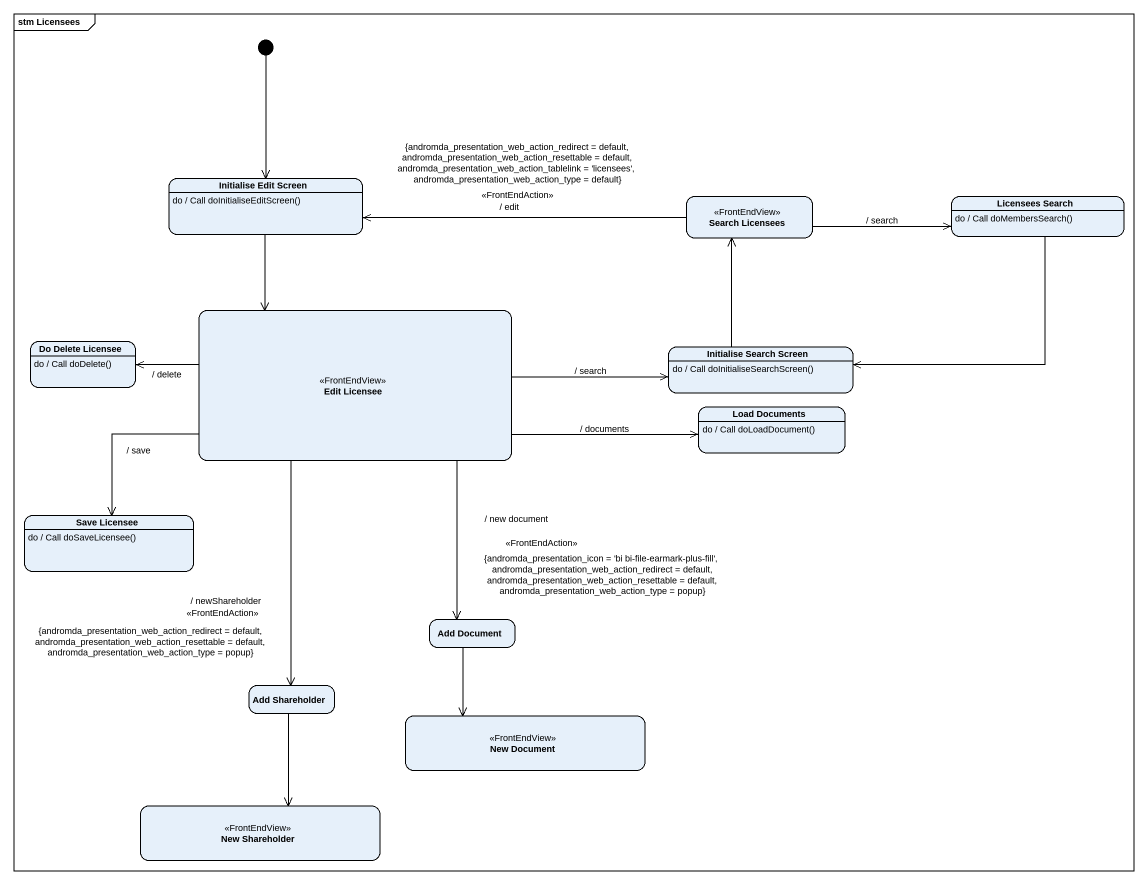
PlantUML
@startuml
mainframe stm Licensees
hide empty description
state "Initialise Edit Screen" as Initialise_Edit_Screen
Initialise_Edit_Screen : do / Call doInitialiseEditScreen()
state "Search Licensees" as Search_Licensees <<FrontEndView>>
state "Licensees Search" as Licensees_Search
Licensees_Search : do / Call doMembersSearch()
state "Do Delete Licensee" as Do_Delete_Licensee
Do_Delete_Licensee : do / Call doDelete()
state "Edit Licensee" as Edit_Licensee <<FrontEndView>>
state "Initialise Search Screen" as Initialise_Search_Screen
Initialise_Search_Screen : do / Call doInitialiseSearchScreen()
state "Load Documents" as Load_Documents
Load_Documents : do / Call doLoadDocument()
state "Save Licensee" as Save_Licensee
Save_Licensee : do / Call doSaveLicensee()
state "Add Document" as Add_Document
state "Add Shareholder" as Add_Shareholder
state "New Document" as New_Document <<FrontEndView>>
state "New Shareholder" as New_Shareholder <<FrontEndView>>
[*] --> Initialise_Edit_Screen
Initialise_Edit_Screen --> Edit_Licensee
Search_Licensees -left-> Initialise_Edit_Screen : {andromda_presentation_web_action_redirect = default, andromda_presentation_web_action_resettable = default, andromda_presentation_web_action_tablelink = 'licensees', andromda_presentation_web_action_type = default}\n<<FrontEndAction>>\n/ edit
Search_Licensees -right-> Licensees_Search : / search
Licensees_Search -left-> Initialise_Search_Screen
Edit_Licensee -left-> Do_Delete_Licensee : / delete
Edit_Licensee -right-> Initialise_Search_Screen : / search
Edit_Licensee -right-> Load_Documents : / documents
Edit_Licensee --> Save_Licensee : / save
Edit_Licensee --> Add_Document : / new document\n<<FrontEndAction>>\n{andromda_presentation_icon = 'bi bi-file-earmark-plus-fill', andromda_presentation_web_action_redirect = default, andromda_presentation_web_action_resettable = default, andromda_presentation_web_action_type = popup}
Edit_Licensee --> Add_Shareholder : / newShareholder\n<<FrontEndAction>>\n{andromda_presentation_web_action_redirect = default, andromda_presentation_web_action_resettable = default, andromda_presentation_web_action_type = popup}
Initialise_Search_Screen -up-> Search_Licensees
Add_Document --> New_Document
Add_Shareholder --> New_Shareholder
@enduml
